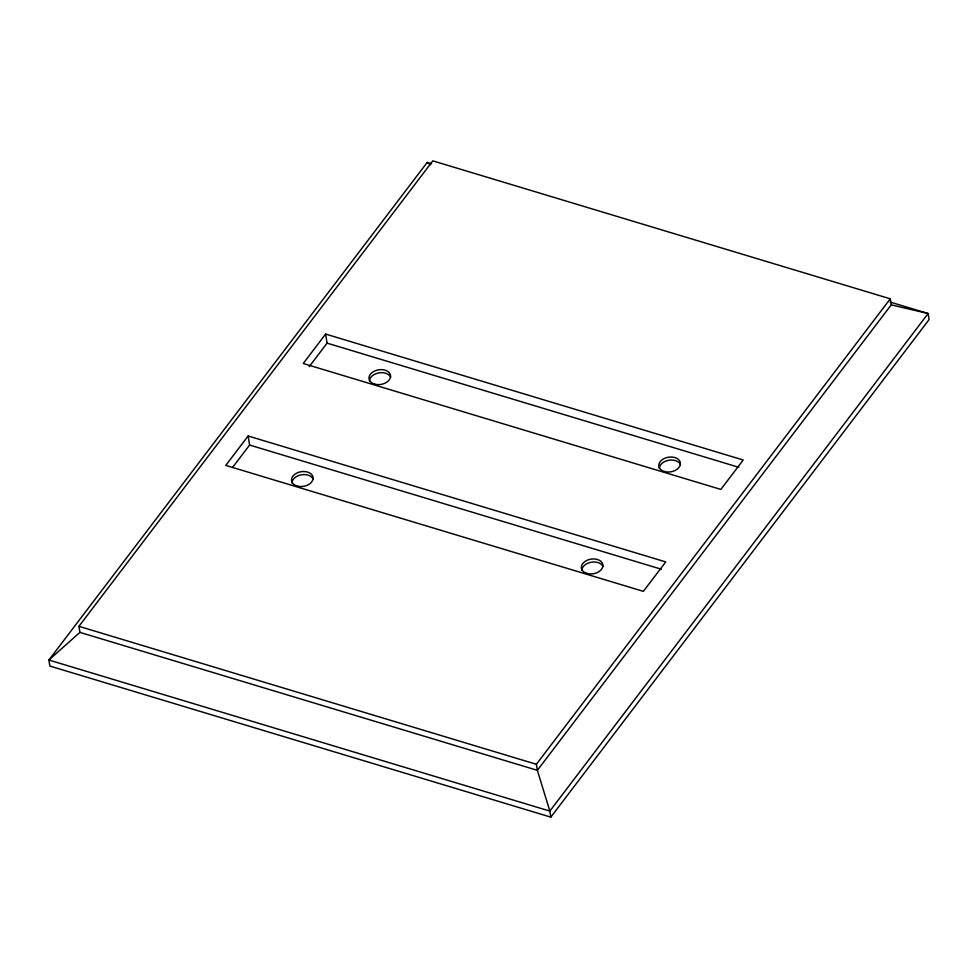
<?xml version="1.0" encoding="UTF-8"?>
<svg xmlns="http://www.w3.org/2000/svg" width="978" height="978" viewBox="0 0 978 978"><rect width="100%" height="100%" fill="white"/><g stroke="black" fill="none" stroke-linecap="round" stroke-linejoin="round"><path stroke-width="1.47" d="M431.567 163.766L427.178 162.446L48.9 660.028L49.878 666.067L550.822 817.143L929.1 319.574L928.122 313.522L890.151 302.068M891.239 304.867L928.122 313.522L549.844 811.092L48.9 660.028L79.903 632.375L78.925 626.323L432.802 160.857L890.261 298.816L891.239 304.867L537.362 770.334L549.844 811.092L550.822 817.143M248.131 435.98L225.759 465.406L643.365 591.348L665.737 561.922L248.131 435.98L249.598 445.051L232.593 467.423M325.613 334.06L303.241 363.486L720.847 489.428L743.219 460.002L325.613 334.06L327.08 343.131L309.182 366.677M79.903 632.375L537.362 770.334L536.384 764.283L890.261 298.816M327.08 343.131L738.855 467.313M249.598 445.051L661.372 569.233M78.925 626.323L536.384 764.283M427.178 162.446L430.479 164.683M581.824 570.492A10.88 7.408 -9.2 0 1 591.079 562.228A10.88 7.408 -9.2 0 1 603.023 566.555M291.994 483.083A10.88 7.408 -9.2 0 1 301.248 474.819A10.88 7.408 -9.2 0 1 313.192 479.159M659.306 468.56A10.88 7.408 -9.2 0 1 668.573 460.296A10.88 7.408 -9.2 0 1 680.505 464.636M369.476 381.163A10.88 7.408 -9.2 0 1 378.743 372.899A10.88 7.408 -9.2 0 1 390.674 377.227M586.849 573.401A10.88 7.408 -9.2 0 0 602.937 565.431A10.88 7.408 -9.2 0 0 586.617 560.504A10.88 7.408 -9.2 0 0 586.849 573.401M297.006 485.993A10.88 7.408 -9.2 0 0 313.107 478.022A10.88 7.408 -9.2 0 0 296.786 473.095A10.88 7.408 -9.2 0 0 297.006 485.993M664.331 471.482A10.88 7.408 -9.2 0 0 680.419 463.511A10.88 7.408 -9.2 0 0 664.099 458.584A10.88 7.408 -9.2 0 0 664.331 471.482M374.501 384.073A10.88 7.408 -9.2 0 0 390.589 376.102A10.88 7.408 -9.2 0 0 374.268 371.175A10.88 7.408 -9.2 0 0 374.501 384.073"/></g></svg>
